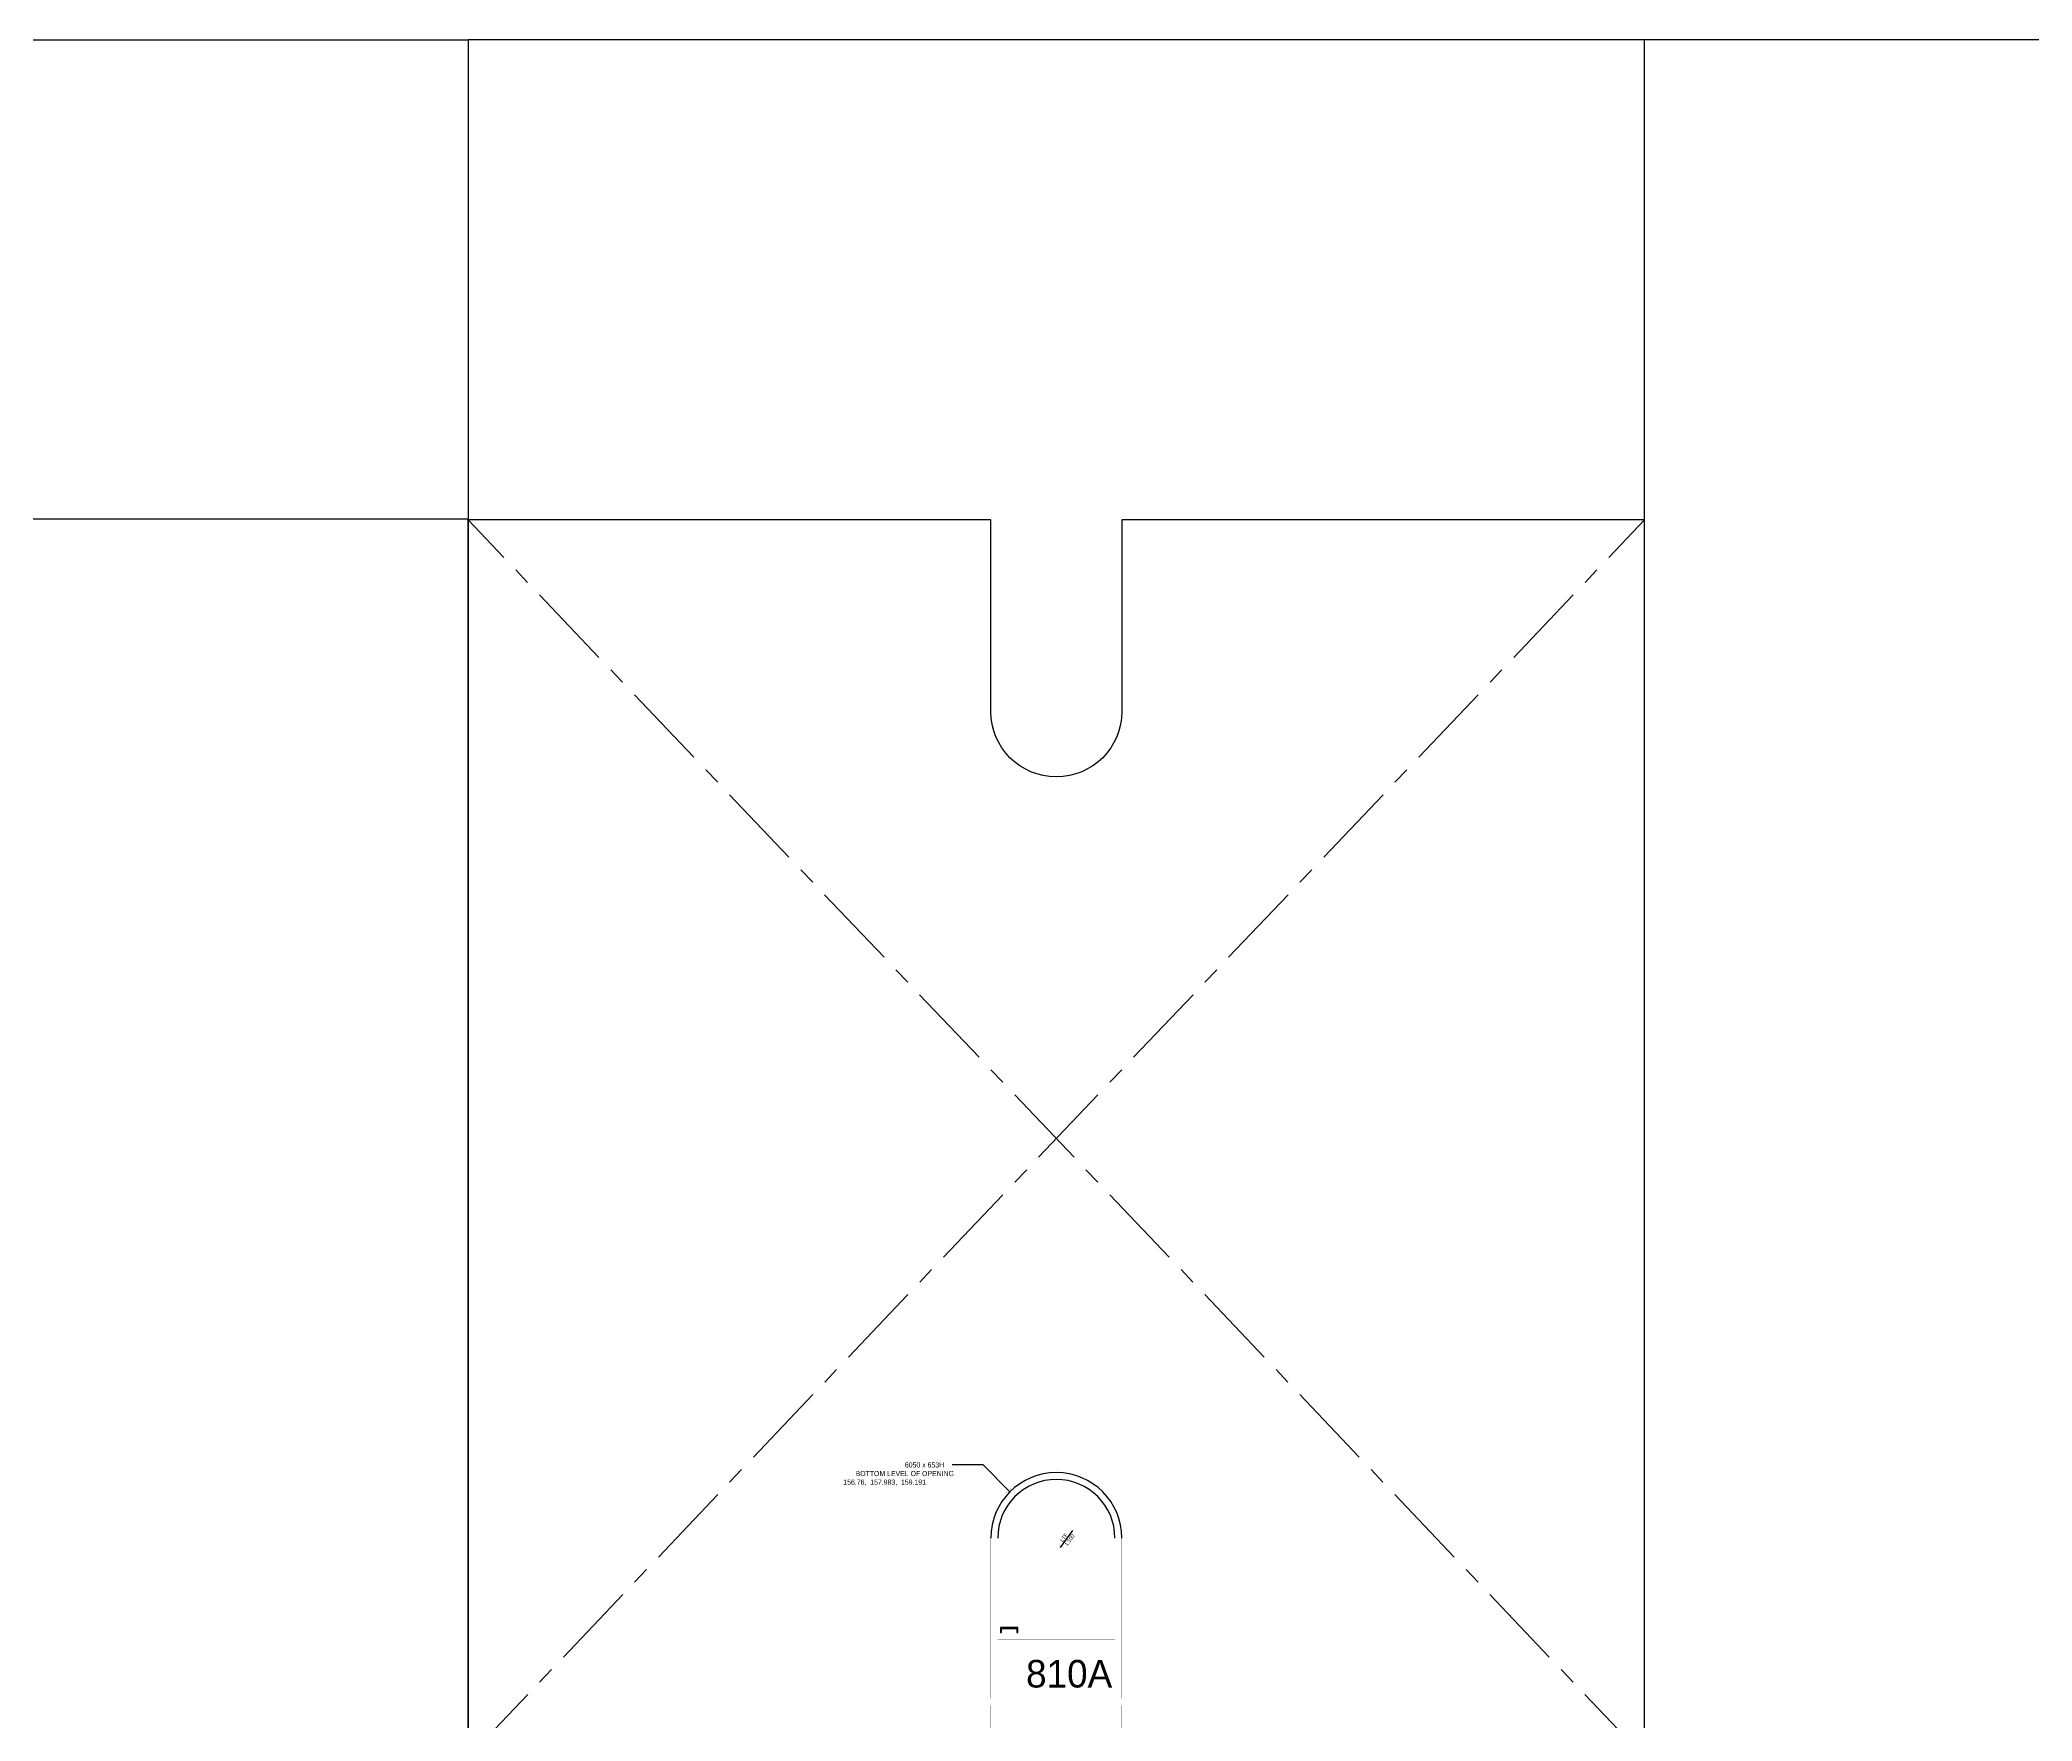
# Model space of a CAD drawing. Header units: millimetres. Extents: x -68474 to 329073, y -131063 to 73864.
# Drawn here: x 42528 to 100294, y -17011 to 31750 of the extents above; entities that cross this region are included whole.
import ezdxf

# ---------------------------------------------------------------- set-up
doc = ezdxf.new("R2010")
doc.units = ezdxf.units.MM
doc.header["$LTSCALE"] = 2000
doc.header["$MEASUREMENT"] = 0
doc.linetypes.add('CENTER', pattern=[2, 1.25, -0.25, 0.25, -0.25])
for name, color, linetype in [('AR-ROOM', 15, 'Continuous'), ('AR-WALL', 137, 'Continuous'), ('PDR51', 4, 'Continuous')]:
    doc.layers.add(name, color=color, linetype=linetype)
doc.styles.add('s4157A$0$STANDARD', font='txt')

msp = doc.modelspace()

# ---------------------------------------------------------------- linework, layer by layer
at = {"color": 10}
msp.add_line((89050, 17825.1), (89050, 31750), dxfattribs=at)
at = {"color": 10, "linetype": 'CENTER'}
for p, q in [((54950.1, -18049.9), (89050, 17825.1)), ((89050, -18050), (54950.1, 17825.1))]:
    msp.add_line(p, q, dxfattribs=at)
at = {"color": 10}
msp.add_lwpolyline([(258950, 18800), (258950, 31750), (54950.1, 31750)], dxfattribs=at)
msp.add_lwpolyline([(89050, -18050), (89050, 17825.1), (73900.1, 17825.1), (73900.1, 12275, -1), (70100.1, 12275), (70100.1, 17825.1), (54950.1, 17825.1), (54949.2, -18074.9)], format="xyb", dxfattribs=at)
at = {"layer": 'AR-WALL', "linetype": 'Continuous'}
for p, q in [((70382.1, -14291.7), (70382.1, -14441.7)), ((70882.1, -14291.7), (70382.1, -14291.7)), ((70414.1, -14323.7), (70850.1, -14323.7)), ((70414.1, -14441.7), (70414.1, -14323.7)), ((70850.1, -14323.7), (70850.1, -14441.7)), ((70882.1, -14441.7), (70882.1, -14291.7)), ((70382.1, -14441.7), (70414.1, -14441.7)), ((70850.1, -14441.7), (70882.1, -14441.7))]:
    msp.add_line(p, q, dxfattribs=at)
for points in [[(22000.1, 31750.1), (54950.1, 31750.1), (54950.1, 17850.1), (41200.1, 17850.1)], [(58996.9, -18049.6), (54950.1, -18049.9), (54950.1, 17850.1)], [(70656.6, -10356.4), (69878.8, -9578.6), (68978.8, -9578.6)]]:
    msp.add_lwpolyline(points, dxfattribs=at)
at = {"layer": 'AR-WALL', "linetype": 'Continuous', "const_width": 5}
for points in [[(70535.9, -10388.8), (70656.6, -10356.4), (70689, -10235.7)], [(66000.1, -18199.9), (66000.1, -16350), (70100.1, -16350), (70100.1, -11699.9), (70300.1, -11699.9), (70300.1, -14441.8), (71000.2, -14441.8), (73700.1, -14441.8), (73700.1, -11699.9), (73900.1, -11699.9), (73900.1, -16350), (78000.1, -16350), (78000.1, -18199.9)], [(73700.1, -17999.9), (73700.1, -14641.8), (71000.2, -14641.8), (70300.1, -14641.8), (70300.1, -17999.9)], [(70100.1, -18199.9), (70100.1, -16550), (66200.1, -16550), (66200.1, -18199.9)], [(77800.1, -18199.9), (77800.1, -16550), (73900.1, -16550), (73900.1, -18199.9)]]:
    msp.add_lwpolyline(points, dxfattribs=at)
at = {"layer": 'AR-WALL', "linetype": 'Continuous'}
for radius in [1900, 1700]:
    msp.add_arc((72000.1, -11699.9), radius, 0, 180, dxfattribs=at)
at = {"layer": 'PDR51', "linetype": 'Continuous'}
msp.add_line((72116.9, -11972.6), (72476.6, -11483.8), dxfattribs=at)
at = {"layer": 'PDR51', "linetype": 'Continuous', "const_width": 5}
msp.add_lwpolyline([(72200.7, -11981.9), (72116.9, -11972.6), (72083, -11895.3)], dxfattribs=at)

# ---------------------------------------------------------------- texts
at = {"layer": 'AR-ROOM', "style": 's4157A$0$STANDARD'}
msp.add_text('810A', height=800, dxfattribs=at).set_placement((71122.2, -16034.8))
at = {"layer": 'AR-WALL', "linetype": 'Continuous', "style": 's4157A$0$STANDARD', "width": 0.8}
for s, p in [('BOTTOM LEVEL OF OPENING', (66180.2, -9903.6)), ('6050 x 653H', (67608.9, -9653.6)), ('156.76,  157.983,  159.191', (65823.1, -10153.6))]:
    msp.add_text(s, height=150, dxfattribs=at).set_placement(p)
at = {"layer": 'PDR51', "linetype": 'Continuous', "style": 's4157A$0$STANDARD', "width": 0.8}
for s, p in [('LTF', (72186.1, -11828.3)), ('1:100', (72315.2, -11941))]:
    msp.add_text(s, height=112.5, rotation=53.65422, dxfattribs=at).set_placement(p)

doc.saveas('drawing.dxf')
